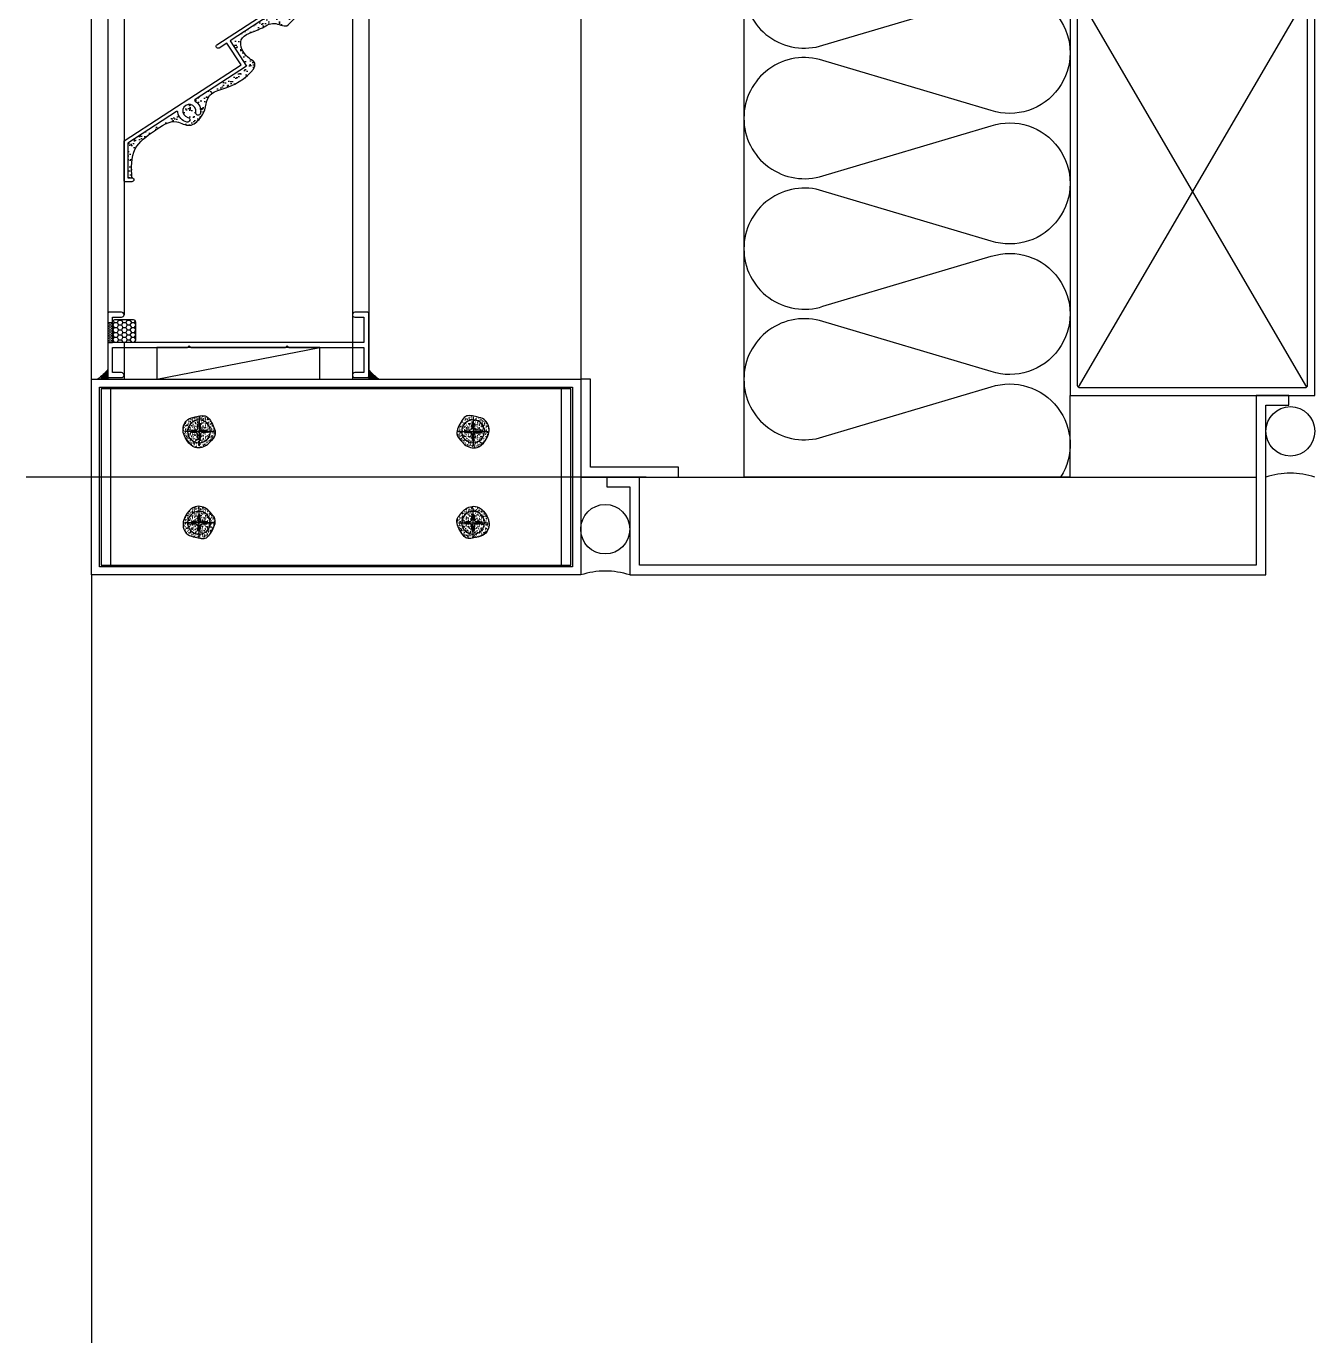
# Model space of a CAD drawing. Header units: millimetres. Extents: x 17311 to 801382, y -242618 to -104888.
# Drawn here: x 495190.7 to 495585.7, y -197112.6 to -196711.3 of the extents above; entities that cross this region are included whole.
import ezdxf

# ---------------------------------------------------------------- set-up
doc = ezdxf.new("R2010")
doc.units = ezdxf.units.MM
doc.header["$LTSCALE"] = 250
for name, color, linetype in [('6FIN', 6, 'Continuous'), ('A-ELE-8', 8, 'Continuous'), ('A-ETC-8', 8, 'Continuous'), ('A-FIN-9', 7, 'Continuous'), ('INSUL', 251, 'Continuous'), ('ISL', 251, 'Continuous'), ('SHEET', 6, 'Continuous'), ('각파이프', 4, 'Continuous')]:
    doc.layers.add(name, color=color, linetype=linetype)

# ---------------------------------------------------------------- blocks, each defined once
blk = doc.blocks.new('그릴_1.5')
at = {"layer": 'INSUL'}
h = blk.add_hatch(dxfattribs=at)
h.set_pattern_fill('AR-SAND', color=256, scale=0.05)
h.set_pattern_definition([(37.5, (-44927.3643, 114053.9993), (-0.080001565, 2.447066187), [0, -1.9304, 0, -2.159, 0, -2.06375]), (7.5, (-44927.3643, 114053.9993), (2.24761642, 3.5841255), [0, -1.0414, 0, -1.7399, 0, -0.66675]), (327.5, (-44928.9264, 114053.9993), (3.95496185, 0.007185923), [0, -0.635, 0, -2.286, 0, -2.9845]), (317.5, (-44928.9264, 114053.9993), (3.81778226, 1.11464662), [0, -0.3175, 0, -1.4986, 0, -1.7145])])
edge = h.paths.add_edge_path()
edge.add_arc((-61.92, 175.88), 0.3, 300.425, 417, ccw=False)
edge.add_arc((-60, 172.61), 3.5, 480.425, 551.1734)
edge.add_arc((-62.7, 172.07), 0.75, 191.1734, 371.1734)
edge.add_arc((-60, 172.61), 2, -77.1734, 191.1734, ccw=False)
edge.add_arc((-59.39, 169.93), 0.75, 462.8266, 642.8266)
edge.add_arc((-60, 172.61), 3.5, 282.8266, 353.575)
edge.add_arc((-56.22, 172.18), 0.3, 417, 533.575, ccw=False)
edge.add_line((-56.06, 172.43), (-42.49, 163.62))
edge.add_line((-42.49, 163.62), (-47.51, 155.91))
edge.add_line((-47.51, 155.91), (-31.76, 145.68))
edge.add_arc((-31.92, 145.43), 0.3, 300.425, 417, ccw=False)
edge.add_arc((-30, 142.15), 3.5, 480.425, 551.1734)
edge.add_arc((-32.7, 141.62), 0.75, 191.1734, 371.1734)
edge.add_arc((-30, 142.15), 2, -77.1734, 191.1734, ccw=False)
edge.add_arc((-29.39, 139.47), 0.75, 462.8266, 642.8266)
edge.add_arc((-30, 142.15), 3.5, 282.8266, 353.575)
edge.add_arc((-26.22, 141.73), 0.3, 417, 533.575, ccw=False)
edge.add_line((-26.06, 141.98), (-11.2, 132.33))
edge.add_line((-11.2, 132.33), (-11.2, 121.68))
edge.add_line((-11.2, 121.68), (-12.4, 121.68))
edge.add_spline(control_points=[(-12.4, 121.68), (-12.28, 124.64), (-12.02, 131.07), (-19.01, 135.81), (-25.03, 140.18), (-30.14, 136.79), (-33.32, 139.68), (-35.07, 142.57), (-35.42, 148.57), (-43.43, 148.48), (-52.13, 156.32), (-46.87, 158.9), (-43.81, 165.36), (-51.52, 166.57), (-55.61, 170.01), (-59.97, 167.18), (-61.86, 170.98), (-65.72, 171.58), (-65.16, 175.55), (-67.33, 179.45), (-71.68, 181.31), (-76.18, 181.93), (-78.01, 184.64), (-79.73, 184.54), (-80, 184.52)], knot_values=[0, 0, 0, 0, 8.903403, 16.972588, 24.386558, 28.464058, 32.376054, 35.250962, 38.890173, 48.28531, 57.322987, 58.527761, 64.920636, 71.793865, 76.258779, 80.217284, 83.010925, 86.979037, 89.314988, 93.488168, 99.635723, 102.710115, 106.902697, 107.715399, 107.715399, 107.715399, 107.715399], degree=3, periodic=0)
edge.add_line((-80, 184.52), (-80, 187.98))
edge.add_line((-80, 187.98), (-61.76, 176.14))
h = blk.add_hatch(dxfattribs=at)
h.set_pattern_fill('HONEY', color=256, scale=7, angle=180)
h.set_pattern_definition([(180, (-53554.8533, 26911.1952), (-1.3125, -0.757772228), [0.875, -1.75]), (300, (-53554.8533, 26911.1952), (1.3125, -0.757772228), [0.875, -1.75]), (240, (-53554.8533, 26911.1952), (-9e-16, -1.515544457), [-1.75, 0.875])])
edge = h.paths.add_edge_path()
edge.add_line((-12.8, 71.23), (-7.2, 71.23))
edge.add_arc((-7.2, 71.93), 0.7, 270, 360)
edge.add_line((-6.5, 71.93), (-6.5, 77.53))
edge.add_arc((-7.2, 77.53), 0.7, 360, 450)
edge.add_line((-7.2, 78.23), (-12.8, 78.23))
edge.add_arc((-12.8, 77.53), 0.7, 450, 540)
edge.add_line((-13.5, 77.53), (-13.5, 71.93))
edge.add_arc((-12.8, 71.93), 0.7, 180, 270)
h = blk.add_hatch(dxfattribs=at)
h.set_pattern_fill('DASH', color=256, scale=3, angle=270)
h.set_pattern_definition([(270, (-44462.57697, -2048.64877), (0.375, -0.375), [0.375, -0.375])])
h.paths.add_polyline_path([(-5, 71.23), (-6.5, 71.23), (-6.5, 77.23), (-5, 77.23)])
h = blk.add_hatch(dxfattribs=at)
h.set_pattern_fill('DOTS', color=256, scale=0.2, angle=90)
h.set_pattern_definition([(270, (-1705.99214, 9468.572), (0.3175, -0.15875), [0, -0.3175])])
h.paths.add_polyline_path([(-85, 60.78), (-85, 59.98), (-88, 59.98, 0.068271), (-85, 62.98)])
h = blk.add_hatch(dxfattribs=at)
h.set_pattern_fill('DOTS', color=256, scale=0.2, angle=90)
h.set_pattern_definition([(270, (-1685.99214, 9468.572), (0.3175, -0.15875), [0, -0.3175])])
h.paths.add_polyline_path([(-5, 60.78), (-5, 59.98), (-2, 59.98, -0.068271), (-5, 62.98)])
h = blk.add_hatch(dxfattribs=at)
h.set_pattern_fill('AR-SAND', color=256, scale=0.02)
h.set_pattern_definition([(217.5, (2631.9651, 1023.98815), (0.03200063, -0.97882647), [0, -0.77216, 0, -0.8636, 0, -0.8255]), (187.5, (2631.9651, 1023.9881), (-0.89904657, -1.4336502), [0, -0.41656, 0, -0.69596, 0, -0.2667]), (147.5, (2632.5899, 1023.98815), (-1.58198474, -0.00287437), [0, -0.254, 0, -0.9144, 0, -1.1938]), (137.5, (2632.5899, 1023.9881), (-1.5271129, -0.44585865), [0, -0.127, 0, -0.59944, 0, -0.6858])])
edge = h.paths.add_edge_path()
edge.add_spline(control_points=[(-118.18, 48.41), (-118.98, 48.23), (-120.69, 47.84), (-122.51, 44.76), (-121.12, 41.25), (-118.22, 38.37), (-114.91, 39.2), (-113.37, 41.12), (-111.28, 43.05), (-112.88, 46.22), (-114.75, 49.27), (-116.91, 48.73), (-118.18, 48.41)], knot_values=[0, 0, 0, 0, 2.395518, 5.094248, 9.480582, 12.644651, 16.609604, 17.634177, 20.133363, 24.245726, 26.635337, 30.092794, 30.092794, 30.092794, 30.092794], degree=3, periodic=0)
h = blk.add_hatch(dxfattribs=at)
h.set_pattern_fill('AR-SAND', color=256, scale=0.02, angle=180)
h.set_pattern_definition([(217.5, (2631.9651, 1023.98815), (0.03200063, -0.97882647), [0, -0.77216, 0, -0.8636, 0, -0.8255]), (187.5, (2631.9651, 1023.9881), (-0.89904657, -1.4336502), [0, -0.41656, 0, -0.69596, 0, -0.2667]), (147.5, (2632.5899, 1023.98815), (-1.58198474, -0.00287437), [0, -0.254, 0, -0.9144, 0, -1.1938]), (137.5, (2632.5899, 1023.9881), (-1.5271129, -0.44585865), [0, -0.127, 0, -0.59944, 0, -0.6858])])
edge = h.paths.add_edge_path()
edge.add_spline(control_points=[(-31.82, 48.41), (-31.02, 48.23), (-29.31, 47.84), (-27.49, 44.76), (-28.88, 41.25), (-31.78, 38.37), (-35.09, 39.2), (-36.63, 41.12), (-38.72, 43.05), (-37.12, 46.22), (-35.25, 49.27), (-33.09, 48.73), (-31.82, 48.41)], knot_values=[0, 0, 0, 0, 2.395518, 5.094248, 9.480582, 12.644651, 16.609604, 17.634177, 20.133363, 24.245726, 26.635337, 30.092794, 30.092794, 30.092794, 30.092794], degree=3, periodic=0)
h = blk.add_hatch(dxfattribs=at)
h.set_pattern_fill('AR-SAND', color=256, scale=0.02, angle=360)
h.set_pattern_definition([(217.5, (2631.9651, 1019.98815), (0.03200063, -0.97882647), [0, -0.77216, 0, -0.8636, 0, -0.8255]), (187.5, (2631.9651, 1019.9881), (-0.89904657, -1.4336502), [0, -0.41656, 0, -0.69596, 0, -0.2667]), (147.5, (2632.5899, 1019.98815), (-1.58198474, -0.00287437), [0, -0.254, 0, -0.9144, 0, -1.1938]), (137.5, (2632.5899, 1019.9881), (-1.5271129, -0.44585865), [0, -0.127, 0, -0.59944, 0, -0.6858])])
edge = h.paths.add_edge_path()
edge.add_spline(control_points=[(-118.18, 11.55), (-118.98, 11.73), (-120.69, 12.12), (-122.51, 15.2), (-121.12, 18.71), (-118.22, 21.59), (-114.91, 20.76), (-113.37, 18.84), (-111.28, 16.91), (-112.88, 13.74), (-114.75, 10.69), (-116.91, 11.23), (-118.18, 11.55)], knot_values=[0, 0, 0, 0, 2.395518, 5.094248, 9.480582, 12.644651, 16.609604, 17.634177, 20.133363, 24.245726, 26.635337, 30.092794, 30.092794, 30.092794, 30.092794], degree=3, periodic=0)
h = blk.add_hatch(dxfattribs=at)
h.set_pattern_fill('AR-SAND', color=256, scale=0.02, angle=180)
h.set_pattern_definition([(217.5, (2631.9651, 1019.98815), (0.03200063, -0.97882647), [0, -0.77216, 0, -0.8636, 0, -0.8255]), (187.5, (2631.9651, 1019.9881), (-0.89904657, -1.4336502), [0, -0.41656, 0, -0.69596, 0, -0.2667]), (147.5, (2632.5899, 1019.98815), (-1.58198474, -0.00287437), [0, -0.254, 0, -0.9144, 0, -1.1938]), (137.5, (2632.5899, 1019.9881), (-1.5271129, -0.44585865), [0, -0.127, 0, -0.59944, 0, -0.6858])])
edge = h.paths.add_edge_path()
edge.add_spline(control_points=[(-31.82, 11.55), (-31.02, 11.73), (-29.31, 12.12), (-27.49, 15.2), (-28.88, 18.71), (-31.78, 21.59), (-35.09, 20.76), (-36.63, 18.84), (-38.72, 16.91), (-37.12, 13.74), (-35.25, 10.69), (-33.09, 11.23), (-31.82, 11.55)], knot_values=[0, 0, 0, 0, 2.395518, 5.094248, 9.480582, 12.644651, 16.609604, 17.634177, 20.133363, 24.245726, 26.635337, 30.092794, 30.092794, 30.092794, 30.092794], degree=3, periodic=0)
for p, q in [((-150, 789.98, 0), (-150, 59.98, 0)), ((0, 59.98, 0), (0, 789.98, 0)), ((-85, 769.78, 0), (-85, 59.98, 0)), ((-80, 770.23, 0), (-80, 59.98, 0)), ((-10, 769.72, 0), (-10, 79.73, 0)), ((-5, 769.78, 0), (-5, 59.98, 0)), ((-20, 59.98, 0), (-70, 69.73, 0)), ((-10, 71.23, 0), (-10, 59.98, 0)), ((-117, 48.48, 0), (-117, 39.48, 0)), ((-33, 48.48, 0), (-33, 39.48, 0)), ((-112.5, 43.98, 0), (-121.5, 43.98, 0)), ((-37.5, 43.98, 0), (-28.5, 43.98, 0)), ((-170, 29.98, 0), (20, 29.98, 0)), ((-117, 11.48, 0), (-117, 20.48, 0)), ((-33, 11.48, 0), (-33, 20.48, 0)), ((-112.5, 15.98, 0), (-121.5, 15.98, 0)), ((-37.5, 15.98, 0), (-28.5, 15.98, 0))]:
    blk.add_line(p, q, dxfattribs=at)
at = {"layer": 'INSUL', "elevation": 0}
blk.add_lwpolyline([(-56.06, 172.43), (-42.49, 163.62), (-47.51, 155.91), (-31.76, 145.68, -0.557593), (-31.77, 145.17, 0.318892), (-33.43, 141.47, 1), (-31.96, 141.76, -2.365798), (-29.56, 140.2, 1), (-29.22, 138.74, 0.318892), (-26.52, 141.76, -0.557593), (-26.06, 141.98), (-11.2, 132.33), (-11.2, 121.68), (-12.4, 121.68, 1), (-12.4, 120.48), (-10.3, 120.48, 0.414214), (-10, 120.78), (-10, 132.98), (-45.85, 156.26), (-41.49, 162.97), (-39.14, 161.45, 1), (-38.49, 162.45), (-78.8, 188.63)], format="xyb", dxfattribs=at)
for points in [[(-59.5, 69.73), (-60, 70.23), (-60.5, 69.73), (-83.5, 69.73), (-83.5, 61.98), (-80.75, 61.98, -1), (-80.75, 60.48), (-84.7, 60.48, -0.414214), (-85, 60.78), (-85, 80.18, -0.414214), (-84.7, 80.48), (-80.75, 80.48, -1), (-80.75, 78.98), (-83.5, 78.98), (-83.5, 71.23), (-6.5, 71.23), (-6.5, 78.98), (-9.25, 78.98, -1), (-9.25, 80.48), (-5.3, 80.48, -0.414214), (-5, 80.18), (-5, 60.78, -0.414214), (-5.3, 60.48), (-9.25, 60.48, -1), (-9.25, 61.98), (-6.5, 61.98), (-6.5, 69.73), (-29.5, 69.73), (-30, 70.23), (-30.5, 69.73)], [(-12.8, 71.23), (-7.2, 71.23, 0.414214), (-6.5, 71.93), (-6.5, 77.53, 0.414214), (-7.2, 78.23), (-12.8, 78.23, 0.414214), (-13.5, 77.53), (-13.5, 71.93, 0.414214)]]:
    blk.add_lwpolyline(points, format="xyb", close=True, dxfattribs=at)
for points in [[(-5, 71.23), (-6.5, 71.23), (-6.5, 77.23), (-5, 77.23)], [(-20, 59.98), (-70, 59.98), (-70, 69.73), (-20, 69.73)], [(0, -0.02), (0, 59.98), (-150, 59.98), (-150, -0.02)], [(-2.5, 2.48), (-2.5, 57.48), (-147.5, 57.48), (-147.5, 2.48)], [(-3, 2.98), (-147, 2.98), (-147, 56.98), (-3, 56.98)], [(-144, 2.98), (-147, 2.98), (-147, 56.98), (-144, 56.98)], [(-3, 2.98), (-6, 2.98), (-6, 56.98), (-3, 56.98)]]:
    blk.add_lwpolyline(points, close=True, dxfattribs=at)
at = {"layer": 'INSUL'}
for points in [[(-117.33, 46.2), (-117.28, 46.34), (-117.2, 46.45), (-117.1, 46.51), (-117, 46.53), (-116.9, 46.51), (-116.8, 46.45), (-116.72, 46.34), (-116.67, 46.2), (-116.64, 46.01), (-116.63, 45.8), (-116.64, 45.56), (-116.64, 45.32), (-116.63, 45.09), (-116.61, 44.87), (-116.55, 44.68), (-116.45, 44.53), (-116.3, 44.43), (-116.11, 44.37), (-115.89, 44.35), (-115.66, 44.34), (-115.42, 44.34), (-115.18, 44.35), (-114.97, 44.34), (-114.78, 44.31), (-114.64, 44.26), (-114.53, 44.18), (-114.47, 44.08), (-114.45, 43.98), (-114.47, 43.88), (-114.53, 43.78), (-114.64, 43.7), (-114.78, 43.65), (-114.97, 43.62), (-115.18, 43.61), (-115.42, 43.62), (-115.66, 43.62), (-115.89, 43.61), (-116.11, 43.58), (-116.3, 43.53), (-116.45, 43.43), (-116.55, 43.28), (-116.61, 43.09), (-116.63, 42.87), (-116.64, 42.64), (-116.64, 42.4), (-116.63, 42.16), (-116.64, 41.95), (-116.67, 41.76), (-116.72, 41.62), (-116.8, 41.51), (-116.9, 41.45), (-117, 41.43), (-117.1, 41.45), (-117.2, 41.51), (-117.28, 41.62), (-117.33, 41.76), (-117.36, 41.95), (-117.37, 42.16), (-117.36, 42.4), (-117.36, 42.64), (-117.37, 42.87), (-117.39, 43.09), (-117.45, 43.28), (-117.55, 43.43), (-117.7, 43.53), (-117.89, 43.58), (-118.11, 43.61), (-118.34, 43.62), (-118.58, 43.62), (-118.82, 43.61), (-119.03, 43.62), (-119.22, 43.65), (-119.36, 43.7), (-119.47, 43.78), (-119.53, 43.88), (-119.55, 43.98), (-119.53, 44.08), (-119.47, 44.18), (-119.36, 44.26), (-119.22, 44.31), (-119.03, 44.34), (-118.82, 44.35), (-118.58, 44.34), (-118.34, 44.34), (-118.11, 44.35), (-117.89, 44.37), (-117.7, 44.43), (-117.55, 44.53), (-117.45, 44.68), (-117.39, 44.87), (-117.37, 45.09), (-117.36, 45.32), (-117.36, 45.56), (-117.37, 45.8), (-117.36, 46.01)], [(-32.67, 46.2), (-32.72, 46.34), (-32.8, 46.45), (-32.9, 46.51), (-33, 46.53), (-33.1, 46.51), (-33.2, 46.45), (-33.28, 46.34), (-33.33, 46.2), (-33.36, 46.01), (-33.37, 45.8), (-33.36, 45.56), (-33.36, 45.32), (-33.37, 45.09), (-33.39, 44.87), (-33.45, 44.68), (-33.55, 44.53), (-33.7, 44.43), (-33.89, 44.37), (-34.11, 44.35), (-34.34, 44.34), (-34.58, 44.34), (-34.82, 44.35), (-35.03, 44.34), (-35.22, 44.31), (-35.36, 44.26), (-35.47, 44.18), (-35.53, 44.08), (-35.55, 43.98), (-35.53, 43.88), (-35.47, 43.78), (-35.36, 43.7), (-35.22, 43.65), (-35.03, 43.62), (-34.82, 43.61), (-34.58, 43.62), (-34.34, 43.62), (-34.11, 43.61), (-33.89, 43.58), (-33.7, 43.53), (-33.55, 43.43), (-33.45, 43.28), (-33.39, 43.09), (-33.37, 42.87), (-33.36, 42.64), (-33.36, 42.4), (-33.37, 42.16), (-33.36, 41.95), (-33.33, 41.76), (-33.28, 41.62), (-33.2, 41.51), (-33.1, 41.45), (-33, 41.43), (-32.9, 41.45), (-32.8, 41.51), (-32.72, 41.62), (-32.67, 41.76), (-32.64, 41.95), (-32.63, 42.16), (-32.64, 42.4), (-32.64, 42.64), (-32.63, 42.87), (-32.61, 43.09), (-32.55, 43.28), (-32.45, 43.43), (-32.3, 43.53), (-32.11, 43.58), (-31.89, 43.61), (-31.66, 43.62), (-31.42, 43.62), (-31.18, 43.61), (-30.97, 43.62), (-30.78, 43.65), (-30.64, 43.7), (-30.53, 43.78), (-30.47, 43.88), (-30.45, 43.98), (-30.47, 44.08), (-30.53, 44.18), (-30.64, 44.26), (-30.78, 44.31), (-30.97, 44.34), (-31.18, 44.35), (-31.42, 44.34), (-31.66, 44.34), (-31.89, 44.35), (-32.11, 44.37), (-32.3, 44.43), (-32.45, 44.53), (-32.55, 44.68), (-32.61, 44.87), (-32.63, 45.09), (-32.64, 45.32), (-32.64, 45.56), (-32.63, 45.8), (-32.64, 46.01)], [(-117.33, 13.76), (-117.28, 13.62), (-117.2, 13.51), (-117.1, 13.45), (-117, 13.43), (-116.9, 13.45), (-116.8, 13.51), (-116.72, 13.62), (-116.67, 13.76), (-116.64, 13.95), (-116.63, 14.16), (-116.64, 14.4), (-116.64, 14.64), (-116.63, 14.87), (-116.61, 15.09), (-116.55, 15.28), (-116.45, 15.43), (-116.3, 15.53), (-116.11, 15.58), (-115.89, 15.61), (-115.66, 15.62), (-115.42, 15.62), (-115.18, 15.61), (-114.97, 15.62), (-114.78, 15.65), (-114.64, 15.7), (-114.53, 15.78), (-114.47, 15.88), (-114.45, 15.98), (-114.47, 16.08), (-114.53, 16.18), (-114.64, 16.26), (-114.78, 16.31), (-114.97, 16.34), (-115.18, 16.35), (-115.42, 16.34), (-115.66, 16.34), (-115.89, 16.35), (-116.11, 16.37), (-116.3, 16.43), (-116.45, 16.53), (-116.55, 16.68), (-116.61, 16.87), (-116.63, 17.09), (-116.64, 17.32), (-116.64, 17.56), (-116.63, 17.8), (-116.64, 18.01), (-116.67, 18.2), (-116.72, 18.34), (-116.8, 18.45), (-116.9, 18.51), (-117, 18.53), (-117.1, 18.51), (-117.2, 18.45), (-117.28, 18.34), (-117.33, 18.2), (-117.36, 18.01), (-117.37, 17.8), (-117.36, 17.56), (-117.36, 17.32), (-117.37, 17.09), (-117.39, 16.87), (-117.45, 16.68), (-117.55, 16.53), (-117.7, 16.43), (-117.89, 16.37), (-118.11, 16.35), (-118.34, 16.34), (-118.58, 16.34), (-118.82, 16.35), (-119.03, 16.34), (-119.22, 16.31), (-119.36, 16.26), (-119.47, 16.18), (-119.53, 16.08), (-119.55, 15.98), (-119.53, 15.88), (-119.47, 15.78), (-119.36, 15.7), (-119.22, 15.65), (-119.03, 15.62), (-118.82, 15.61), (-118.58, 15.62), (-118.34, 15.62), (-118.11, 15.61), (-117.89, 15.58), (-117.7, 15.53), (-117.55, 15.43), (-117.45, 15.28), (-117.39, 15.09), (-117.37, 14.87), (-117.36, 14.64), (-117.36, 14.4), (-117.37, 14.16), (-117.36, 13.95)], [(-32.67, 13.76), (-32.72, 13.62), (-32.8, 13.51), (-32.9, 13.45), (-33, 13.43), (-33.1, 13.45), (-33.2, 13.51), (-33.28, 13.62), (-33.33, 13.76), (-33.36, 13.95), (-33.37, 14.16), (-33.36, 14.4), (-33.36, 14.64), (-33.37, 14.87), (-33.39, 15.09), (-33.45, 15.28), (-33.55, 15.43), (-33.7, 15.53), (-33.89, 15.58), (-34.11, 15.61), (-34.34, 15.62), (-34.58, 15.62), (-34.82, 15.61), (-35.03, 15.62), (-35.22, 15.65), (-35.36, 15.7), (-35.47, 15.78), (-35.53, 15.88), (-35.55, 15.98), (-35.53, 16.08), (-35.47, 16.18), (-35.36, 16.26), (-35.22, 16.31), (-35.03, 16.34), (-34.82, 16.35), (-34.58, 16.34), (-34.34, 16.34), (-34.11, 16.35), (-33.89, 16.37), (-33.7, 16.43), (-33.55, 16.53), (-33.45, 16.68), (-33.39, 16.87), (-33.37, 17.09), (-33.36, 17.32), (-33.36, 17.56), (-33.37, 17.8), (-33.36, 18.01), (-33.33, 18.2), (-33.28, 18.34), (-33.2, 18.45), (-33.1, 18.51), (-33, 18.53), (-32.9, 18.51), (-32.8, 18.45), (-32.72, 18.34), (-32.67, 18.2), (-32.64, 18.01), (-32.63, 17.8), (-32.64, 17.56), (-32.64, 17.32), (-32.63, 17.09), (-32.61, 16.87), (-32.55, 16.68), (-32.45, 16.53), (-32.3, 16.43), (-32.11, 16.37), (-31.89, 16.35), (-31.66, 16.34), (-31.42, 16.34), (-31.18, 16.35), (-30.97, 16.34), (-30.78, 16.31), (-30.64, 16.26), (-30.53, 16.18), (-30.47, 16.08), (-30.45, 15.98), (-30.47, 15.88), (-30.53, 15.78), (-30.64, 15.7), (-30.78, 15.65), (-30.97, 15.62), (-31.18, 15.61), (-31.42, 15.62), (-31.66, 15.62), (-31.89, 15.61), (-32.11, 15.58), (-32.3, 15.53), (-32.45, 15.43), (-32.55, 15.28), (-32.61, 15.09), (-32.63, 14.87), (-32.64, 14.64), (-32.64, 14.4), (-32.63, 14.16), (-32.64, 13.95)]]:
    blk.add_lwpolyline(points, close=True, dxfattribs=at)
for centre in [(-117, 43.98, 0), (-33, 43.98, 0), (-117, 15.98, 0), (-33, 15.98, 0)]:
    blk.add_circle(centre, 3.5, dxfattribs=at)
for centre, start, end in [((-97.43, 72.41, 0), 307.1889, 322.8111), ((7.43, 72.41, 0), 217.1889, 232.8111)]:
    blk.add_arc(centre, 15.61, start, end, dxfattribs=at)
at = {"layer": 'INSUL', "start_tangent": (0.040343, 0.999186), "end_tangent": (-0.998408, -0.056397)}
blk.add_spline([(-12.4, 121.68, 0), (-13.42, 130.52, 0), (-19.29, 136.06, 0), (-26.17, 138.81, 0), (-30.12, 137.77, 0), (-33.34, 139.98, 0), (-34.76, 142.48, 0), (-35.64, 146.01, 0), (-43.94, 150.41, 0), (-49.55, 157.5, 0), (-48.53, 158.15, 0), (-45.9, 163.98, 0), (-51.87, 167.39, 0), (-56.03, 169, 0), (-59.93, 168.29, 0), (-61.94, 170.23, 0), (-65.22, 172.47, 0), (-65.45, 174.79, 0), (-67.25, 178.56, 0), (-72.72, 181.36, 0), (-75.66, 182.25, 0), (-79.19, 184.52, 0), (-80, 184.52, 0)], degree=3, dxfattribs=at)
at = {"layer": 'INSUL'}
for points in [[(-118.18, 48.41, 0), (-120.43, 47.59, 0), (-121.85, 45.29, 0), (-120.65, 41.07, 0), (-118.2, 39.07, 0), (-114.35, 39.99, 0), (-113.65, 40.74, 0), (-112.15, 42.73, 0), (-113.21, 46.71, 0), (-114.73, 48.56, 0), (-118.18, 48.41, 0)], [(-31.82, 48.41, 0), (-29.57, 47.59, 0), (-28.15, 45.29, 0), (-29.35, 41.07, 0), (-31.8, 39.07, 0), (-35.65, 39.99, 0), (-36.35, 40.74, 0), (-37.85, 42.73, 0), (-36.79, 46.71, 0), (-35.27, 48.56, 0), (-31.82, 48.41, 0)], [(-118.18, 11.55, 0), (-120.43, 12.37, 0), (-121.85, 14.67, 0), (-120.65, 18.89, 0), (-118.2, 20.89, 0), (-114.35, 19.97, 0), (-113.65, 19.22, 0), (-112.15, 17.22, 0), (-113.21, 13.25, 0), (-114.73, 11.4, 0), (-118.18, 11.55, 0)], [(-31.82, 11.55, 0), (-29.57, 12.37, 0), (-28.15, 14.67, 0), (-29.35, 18.89, 0), (-31.8, 20.89, 0), (-35.65, 19.97, 0), (-36.35, 19.22, 0), (-37.85, 17.22, 0), (-36.79, 13.25, 0), (-35.27, 11.4, 0), (-31.82, 11.55, 0)]]:
    blk.add_spline(points, degree=3, dxfattribs=at)
blk = doc.blocks.new('A$C632c858f')
at = {"layer": 'A-ETC-8'}
blk.add_arc((-2.84, 0), 24.04, 341.8248, 18.1752, dxfattribs=at)
blk.add_ellipse((34.03, 0), major_axis=(7.59, 0), ratio=0.987937, dxfattribs=at)
blk = doc.blocks.new('C632c858f')
at = {"layer": 'A-ETC-8'}
blk.add_arc((-2.84, 0), 24.04, 341.8248, 18.1752, dxfattribs=at)
blk.add_ellipse((34.03, 0), major_axis=(7.59, 0), ratio=0.987937, dxfattribs=at)
blk = doc.blocks.new('A$C3312e4fb')
at = {"layer": '6FIN'}
blk.add_lwpolyline([(125, -75), (125, 0), (0, 0), (0, -75)], close=True, dxfattribs=at)
at = {"layer": 'SHEET', "color": 8}
for p, q in [((2.5, -72.49), (122.49, -2.5)), ((2.51, -2.5), (122.5, -72.49))]:
    blk.add_line(p, q, dxfattribs=at)
blk.add_lwpolyline([(2.3, -72), (2.3, -3, -0.414214), (3, -2.3), (122, -2.3, -0.414214), (122.7, -3), (122.7, -72, -0.414214), (122, -72.7), (3, -72.7, -0.414214)], format="xyb", close=True, dxfattribs=at)

msp = doc.modelspace()

# ---------------------------------------------------------------- linework, layer by layer
at = {"layer": 'A-ELE-8'}
msp.add_line((495210.66, -196879.48), (495210.66, -202279.48), dxfattribs=at)
at = {"layer": 'A-ETC-8'}
msp.add_line((495390.66, -196849.48), (495567.66, -196849.48), dxfattribs=at)
msp.add_lwpolyline([(495360.66, -196849.48), (495390.66, -196849.48), (495390.66, -196846.48), (495363.66, -196846.48), (495363.66, -196819.48), (495360.66, -196819.48)], close=True, dxfattribs=at)
at = {"layer": 'A-FIN-9'}
msp.add_lwpolyline([(495570.66, -196879.48), (495570.66, -196827.48), (495577.66, -196827.48), (495577.66, -196824.48), (495567.66, -196824.48), (495567.66, -196876.48), (495378.66, -196876.48), (495378.66, -196849.48), (495368.66, -196849.48), (495368.66, -196852.48), (495375.66, -196852.48), (495375.66, -196879.48)], close=True, dxfattribs=at)
at = {"layer": 'ISL'}
for p, q in [((495410.66, -192779.48), (495410.66, -196849.48)), ((495510.66, -196849.48), (495510.66, -196824.48)), ((495510.66, -196849.48), (495410.66, -196849.48))]:
    msp.add_line(p, q, dxfattribs=at)
msp.add_lwpolyline([(495410.66, -196699.5, 0.509267), (495434.9, -196717.16), (495486.42, -196701.84, -1.372593), (495486.42, -196737.16), (495434.9, -196721.84, 0.509267), (495410.66, -196739.5, 0.509267), (495434.9, -196757.16), (495486.42, -196741.84, -1.372593), (495486.42, -196777.16), (495434.9, -196761.84, 0.509267), (495410.66, -196779.5, 0.509267), (495434.9, -196797.16), (495486.42, -196781.84, -1.372593), (495486.42, -196817.16), (495434.9, -196801.84, 0.509267), (495410.66, -196819.5, 0.509267), (495434.9, -196837.16), (495486.42, -196821.84, -0.702757), (495507.75, -196849.48, -0.702757)], format="xyb", dxfattribs=at)

# ---------------------------------------------------------------- block references
at = {"layer": 'A-ETC-8', "xscale": -1}
msp.add_blockref('그릴_1.5', (495210.66, -196879.46, 0), dxfattribs=at)
at = {"layer": 'A-ETC-8', "rotation": 90}
for name, p in [('C632c858f', (495578.16, -196869.48)), ('A$C632c858f', (495368.16, -196899.48))]:
    msp.add_blockref(name, p, dxfattribs=at)
at = {"layer": '각파이프', "rotation": 270}
msp.add_blockref('A$C3312e4fb', (495585.66, -196699.48), dxfattribs=at)

doc.saveas('drawing.dxf')
